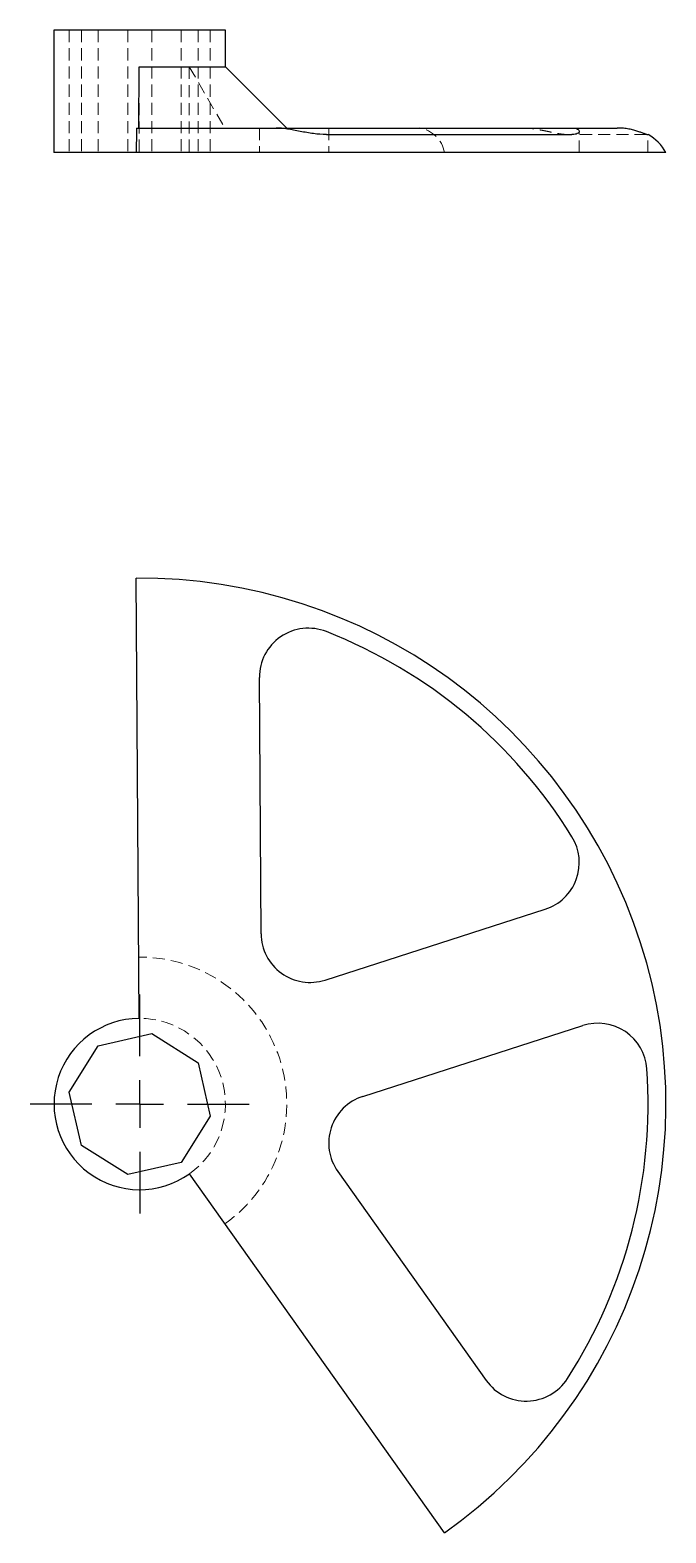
# Model space of a CAD drawing. Header units: millimetres. Extents: x 48 to 229, y 7 to 164.
# Drawn here: x 48.5 to 115, y 7 to 164.4 of the extents above.
import ezdxf

# ---------------------------------------------------------------- set-up
doc = ezdxf.new("R2010")
doc.units = ezdxf.units.MM
doc.linetypes.add('HIDDEN', pattern=[1.905, 1.27, -0.635])
doc.layers.add('10', color=7, linetype='Continuous')

# ---------------------------------------------------------------- blocks, each defined once
blk = doc.blocks.new('SW_CENTERMARKSYMBOL_0')
at = {"layer": '10', "color": 0}
for p, q in [((0, 5), (0, 11.47)), ((0, 0), (0, 2.5)), ((-5, 0), (-11.47, 0)), ((0, 0), (-2.5, 0)), ((0, 0), (0, -2.5)), ((0, 0), (2.5, 0)), ((5, 0), (11.47, 0)), ((0, -5), (0, -11.47))]:
    blk.add_line(p, q, dxfattribs=at)

msp = doc.modelspace()

# ---------------------------------------------------------------- linework, layer by layer
at = {"color": 7, "linetype": 'Continuous', "lineweight": 25}
for p, q in [((50.97, 164.41), (50.97, 151.59)), ((68.92, 164.41), (50.97, 164.41)), ((68.92, 160.56), (68.92, 164.41)), ((59.85, 154.15), (59.89, 160.56)), ((59.89, 160.56), (68.92, 160.56)), ((75.33, 154.15), (68.92, 160.56)), ((59.62, 154.15), (74.24, 154.15)), ((74.24, 154.15), (79.35, 154.15)), ((79.35, 154.15), (102.4, 154.15)), ((79.49, 153.47), (105.19, 153.47)), ((102.4, 154.15), (105.23, 154.15)), ((105.23, 154.15), (109.94, 154.15)), ((113.02, 153.47), (113.15, 153.47)), ((59.59, 151.59), (50.97, 151.59)), ((115.03, 151.59), (59.59, 151.59)), ((59.89, 60.89), (59.59, 107)), ((72.65, 69.76), (72.48, 96.6)), ((79.35, 64.91), (102.4, 72.34)), ((83.29, 52.71), (106.33, 60.14)), ((55.61, 58.02), (61.2, 59.3)), ((61.2, 59.3), (66.05, 56.25)), ((52.56, 53.17), (55.61, 58.02)), ((66.05, 56.25), (67.33, 50.66)), ((53.84, 47.58), (52.56, 53.17)), ((67.33, 50.66), (64.28, 45.81)), ((58.69, 44.54), (53.84, 47.58)), ((64.28, 45.81), (58.69, 44.54)), ((65.14, 44.6), (91.83, 7)), ((80.68, 44.86), (96.22, 22.97))]:
    msp.add_line(p, q, dxfattribs=at)
at = {"color": 7, "linetype": 'HIDDEN', "lineweight": 18}
for p, q in [((52.56, 164.41), (52.56, 151.59)), ((53.84, 164.41), (53.84, 151.59)), ((55.61, 164.41), (55.61, 151.59)), ((58.69, 164.41), (58.69, 151.59)), ((61.2, 164.41), (61.2, 151.59)), ((64.28, 164.41), (64.28, 151.59)), ((66.05, 164.41), (66.05, 151.59)), ((67.33, 164.41), (67.33, 151.59)), ((59.89, 160.56), (59.89, 151.59)), ((65.14, 160.56), (68.85, 154.15)), ((65.14, 160.56), (65.14, 151.59)), ((72.48, 154.15), (72.48, 151.59)), ((79.73, 154.15), (79.73, 151.59)), ((113.02, 153.47), (105.2, 153.47)), ((105.95, 151.59), (105.95, 153.8)), ((113.15, 151.59), (113.15, 153.47))]:
    msp.add_line(p, q, dxfattribs=at)
at = {"color": 7, "linetype": 'Continuous', "lineweight": 25}
for centre, radius, start, end in [((134.06, 152.03), 74.47, 178.3685, 180.3415), ((110.59, 149.03), 5.13, 30, 60), ((59.95, 51.92), 55.08, 305.3724, 90.3724), ((77.6, 96.63), 5.13, 68.451, 180.3724), ((59.95, 51.92), 53.21, 31.7589, 68.451), ((100.83, 77.22), 5.13, 287.8724, 31.7589), ((77.78, 69.79), 5.13, 180.3724, 287.8724), ((59.95, 51.92), 8.97, 90.3724, 305.3724), ((107.91, 55.26), 5.13, 3.9858, 107.8724), ((59.95, 51.92), 53.21, 327.2937, 3.9858), ((84.86, 47.83), 5.13, 107.8724, 215.3724), ((100.4, 25.94), 5.13, 215.3724, 327.2937)]:
    msp.add_arc(centre, radius, start, end, dxfattribs=at)
at = {"color": 7, "linetype": 'HIDDEN', "lineweight": 18}
for centre, radius, start, end in [((88.71, 151.03), 3.18, 10.2258, 79.9267), ((59.95, 51.92), 15.39, 305.3724, 90.3724), ((59.95, 51.92), 8.97, 305.3724, 90.3724)]:
    msp.add_arc(centre, radius, start, end, dxfattribs=at)
at = {"color": 7, "linetype": 'Continuous', "lineweight": 25}
for points in [[(79.49, 153.47), (79.05, 153.47), (78.59, 153.5), (77.89, 153.59), (77.66, 153.63), (77.19, 153.71), (76.96, 153.75), (76.51, 153.84), (76.28, 153.88), (75.84, 153.97), (75.62, 154.01), (75.2, 154.07), (75, 154.1), (74.61, 154.14), (74.41, 154.15), (74.24, 154.15)], [(105.23, 154.15), (105.47, 154.15), (105.65, 154.11), (105.84, 154.01), (105.88, 153.97), (105.94, 153.88), (105.95, 153.84), (105.95, 153.75), (105.93, 153.71), (105.87, 153.63), (105.82, 153.59), (105.69, 153.53), (105.61, 153.51), (105.42, 153.48), (105.31, 153.47), (105.19, 153.47)], [(113.02, 153.47), (112.99, 153.47), (112.89, 153.5), (112.66, 153.59), (112.56, 153.63), (112.35, 153.71), (112.23, 153.75), (111.96, 153.84), (111.81, 153.88), (111.5, 153.97), (111.33, 154.01), (110.97, 154.07), (110.78, 154.1), (110.37, 154.14), (110.16, 154.15), (109.94, 154.15)]]:
    msp.add_open_spline(points, degree=3, knots=[0, 0, 0, 0, 0.25, 0.25, 0.375, 0.375, 0.5, 0.5, 0.625, 0.625, 0.75, 0.75, 0.875, 0.875, 1, 1, 1, 1], dxfattribs=at)
at = {"color": 7, "linetype": 'HIDDEN', "lineweight": 18}
msp.add_open_spline([(99.93, 154.15), (100.4, 154.15), (100.87, 154.11), (101.55, 154.01), (101.78, 153.97), (102.22, 153.88), (102.44, 153.84), (102.85, 153.75), (103.06, 153.71), (103.44, 153.63), (103.63, 153.59), (103.97, 153.53), (104.14, 153.51), (104.45, 153.48), (104.59, 153.47), (104.72, 153.47)], degree=3, knots=[0, 0, 0, 0, 0.25, 0.25, 0.375, 0.375, 0.5, 0.5, 0.625, 0.625, 0.75, 0.75, 0.875, 0.875, 1, 1, 1, 1], dxfattribs=at)

# ---------------------------------------------------------------- block references
at = {"layer": '10'}
msp.add_blockref('SW_CENTERMARKSYMBOL_0', (59.95, 51.92), dxfattribs=at)

doc.saveas('drawing.dxf')
